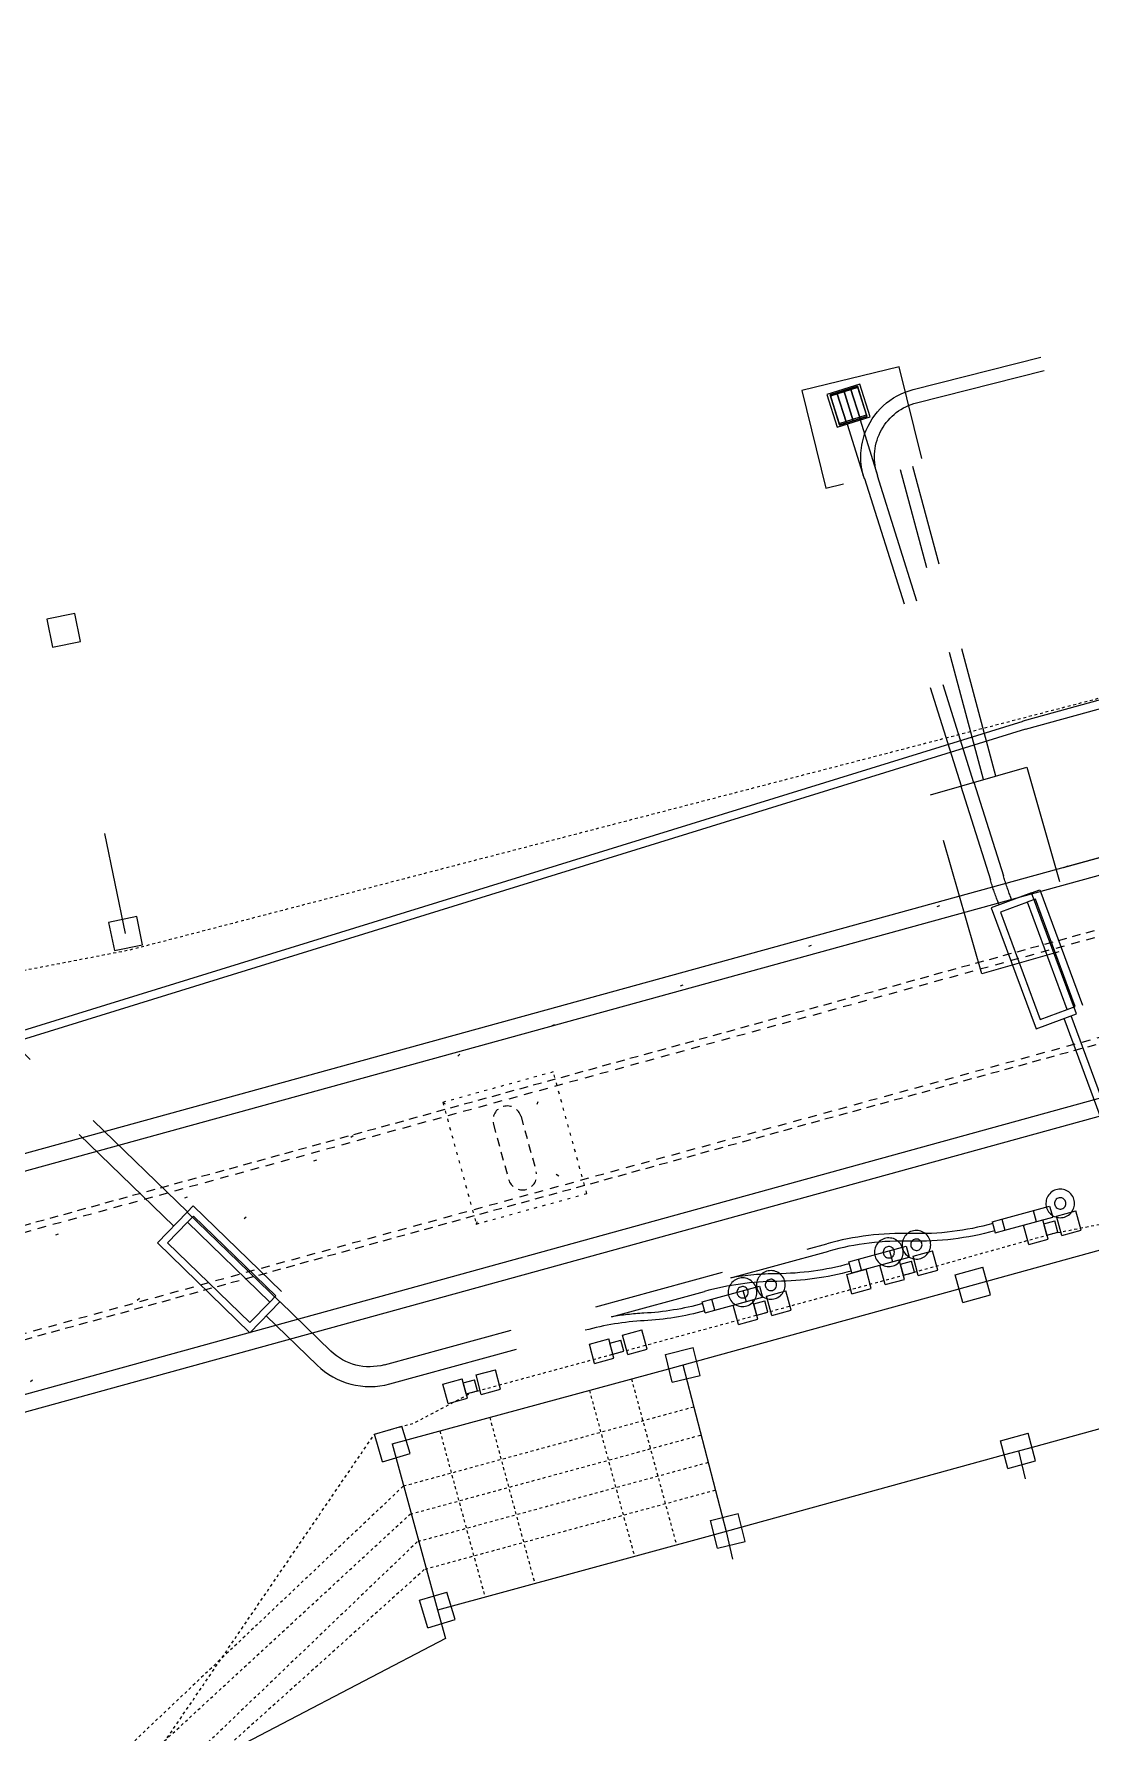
# Model space of a CAD drawing. Header units: metres. Extents: x 2698523 to 2699102, y 1261619 to 1261959.
# Drawn here: x 2698822.1 to 2698858.9, y 1261863.3 to 1261922.5 of the extents above; entities that cross this region are included whole.
import ezdxf

# ---------------------------------------------------------------- set-up
doc = ezdxf.new("R2010")
doc.units = ezdxf.units.M
for name, pattern in [('DGN Style 1', [4.594044, 0.007644, -4.5864]), ('DGN Style 2', [7.644, 4.5864, -3.0576]), ('DGN Style 3', [10.7016, 7.644, -3.0576]), ('DGN Style 6', [14.538888, 0.007644, -3.0576, 5.3508, -3.0576, 0.007644, -3.0576]), ('LINIE_21', [0.5, 0.3, -0.2]), ('LINIE_39', [0.2, 0, -0.2]), ('LINIE_75', [0.55, 0.3, -0.25]), ('STRICHLINIE', [0.75, 0.5, -0.25])]:
    doc.linetypes.add(name, pattern=pattern)
for name, color, linetype, lineweight, true_color in [('leitung', 7, 'Continuous', 5, 0x000000), ('masten', 7, 'Continuous', 5, 0x000000), ('querung_grueze', 7, 'Continuous', 5, 0x000000), ('uw_grueze', 7, 'Continuous', 5, 0x000000)]:
    doc.layers.add(name, color=color, linetype=linetype, lineweight=lineweight, true_color=true_color)

msp = doc.modelspace()

# ---------------------------------------------------------------- linework, layer by layer
at = {"layer": 'leitung', "linetype": 'DGN Style 2'}
for p, q in [((2698852.748, 1261910.145), (2698870.902, 1261914.742)), ((2698852.865, 1261909.684), (2698871.019, 1261914.281)), ((2698850.441, 1261908.94), (2698851.038, 1261907.038)), ((2698850.895, 1261909.083), (2698851.502, 1261907.152)), ((2698851.489, 1261907.149), (2698854.854, 1261896.442)), ((2698855.201, 1261896.542), (2698852.3, 1261907.348)), ((2698855.634, 1261896.666), (2698852.738, 1261907.455)), ((2698851.051, 1261907.041), (2698854.421, 1261896.318)), ((2698854.866, 1261896.446), (2698855.891, 1261893.184)), ((2698854.409, 1261896.314), (2698855.437, 1261893.042)), ((2698855.74, 1261892.169), (2698855.684, 1261892.321)), ((2698856.186, 1261892.334), (2698856.13, 1261892.486)), ((2698827.421, 1261881.463), (2698820.363, 1261888.306)), ((2698859.351, 1261884.596), (2698858.012, 1261888.212)), ((2698859.597, 1261884.687), (2698858.259, 1261888.303)), ((2698826.941, 1261880.968), (2698819.883, 1261887.811)), ((2698855.503, 1261881.12), (2698855.841, 1261881.212)), ((2698855.503, 1261881.12), (2698855.609, 1261880.734)), ((2698855.609, 1261880.734), (2698855.946, 1261880.826)), ((2698834.297, 1261876.13), (2698849.727, 1261880.352)), ((2698846.377, 1261879.163), (2698849.796, 1261880.098)), ((2698850.495, 1261879.72), (2698850.833, 1261879.812)), ((2698850.6, 1261879.334), (2698850.495, 1261879.72)), ((2698850.6, 1261879.334), (2698850.938, 1261879.426)), ((2698842.216, 1261877.803), (2698845.464, 1261878.692)), ((2698832.425, 1261876.611), (2698830.652, 1261878.33)), ((2698845.38, 1261878.33), (2698845.718, 1261878.423)), ((2698845.486, 1261877.944), (2698845.38, 1261878.33)), ((2698831.945, 1261876.117), (2698830.172, 1261877.836)), ((2698845.486, 1261877.944), (2698845.824, 1261878.037)), ((2698834.478, 1261875.466), (2698841.302, 1261877.333))]:
    msp.add_line(p, q, dxfattribs=at)
at = {"layer": 'leitung', "linetype": 'Continuous'}
for p, q in [((2698855.841, 1261881.212), (2698857.506, 1261881.668)), ((2698857.506, 1261881.668), (2698857.612, 1261881.282)), ((2698855.841, 1261881.212), (2698855.946, 1261880.826)), ((2698855.946, 1261880.826), (2698857.612, 1261881.282)), ((2698856.928, 1261881.51), (2698857.033, 1261881.124)), ((2698850.833, 1261879.812), (2698852.498, 1261880.268)), ((2698850.938, 1261879.426), (2698852.604, 1261879.882)), ((2698851.92, 1261880.11), (2698852.025, 1261879.724)), ((2698852.498, 1261880.268), (2698852.604, 1261879.882)), ((2698850.938, 1261879.426), (2698850.833, 1261879.812)), ((2698845.718, 1261878.423), (2698847.384, 1261878.878)), ((2698846.805, 1261878.72), (2698846.911, 1261878.334)), ((2698847.384, 1261878.878), (2698847.489, 1261878.493)), ((2698845.824, 1261878.037), (2698845.718, 1261878.423)), ((2698845.824, 1261878.037), (2698847.489, 1261878.493))]:
    msp.add_line(p, q, dxfattribs=at)
at = {"layer": 'leitung'}
for p, q in [((2698844.705, 1261876.125), (2698846.215, 1261870.32)), ((2698834.567, 1261873.374), (2698836.141, 1261867.581))]:
    msp.add_line(p, q, dxfattribs=at)
at = {"layer": 'leitung', "linetype": 'STRICHLINIE', "ltscale": 0.1}
for p, q in [((2698841.445, 1261875.24), (2698843.018, 1261869.45)), ((2698842.912, 1261875.638), (2698844.485, 1261869.848)), ((2698837.967, 1261874.295), (2698839.54, 1261868.505)), ((2698836.228, 1261873.822), (2698837.802, 1261868.032))]:
    msp.add_line(p, q, dxfattribs=at)
at = {"layer": 'leitung', "linetype": 'DGN Style 6', "ltscale": 0.005, "flags": 128}
for points in [[(2698788.702, 1261883.506), (2698825.411, 1261890.605), (2698860.374, 1261899.68), (2698890.02, 1261907.778), (2698919.216, 1261915.72)], [(2698834.423, 1261873.853), (2698835.327, 1261874.098), (2698837.344, 1261875.166), (2698842.459, 1261876.556), (2698847.48, 1261877.919), (2698852.595, 1261879.309), (2698857.603, 1261880.709), (2698863.946, 1261881.943), (2698864.818, 1261882.183)]]:
    msp.add_lwpolyline(points, dxfattribs=at)
at = {"layer": 'leitung', "linetype": 'DGN Style 3', "flags": 128}
for points in [[(2698852.257, 1261910.941), (2698848.858, 1261910.106), (2698849.692, 1261906.707), (2698853.091, 1261907.542), (2698852.257, 1261910.941)], [(2698853.346, 1261896.009), (2698856.709, 1261896.975), (2698858.504, 1261890.728), (2698855.141, 1261889.761), (2698853.346, 1261896.009)]]:
    msp.add_lwpolyline(points, close=True, dxfattribs=at)
at = {"layer": 'leitung', "linetype": 'Continuous', "flags": 128}
for points in [[(2698850.095, 1261908.832), (2698851.24, 1261909.191), (2698850.88, 1261910.336), (2698849.736, 1261909.976), (2698850.095, 1261908.832)], [(2698850.175, 1261908.904), (2698851.133, 1261909.205), (2698850.8, 1261910.264), (2698849.842, 1261909.963), (2698850.175, 1261908.904)], [(2698850.414, 1261908.984), (2698850.084, 1261910.034), (2698850.323, 1261910.109), (2698850.653, 1261909.059), (2698850.414, 1261908.984)], [(2698850.653, 1261909.059), (2698850.323, 1261910.109), (2698850.561, 1261910.183), (2698850.891, 1261909.134), (2698850.653, 1261909.059)], [(2698850.891, 1261909.134), (2698850.561, 1261910.183), (2698850.8, 1261910.258), (2698851.13, 1261909.209), (2698850.891, 1261909.134)], [(2698850.176, 1261908.909), (2698849.846, 1261909.959), (2698850.084, 1261910.034), (2698850.414, 1261908.984), (2698850.176, 1261908.909)], [(2698855.471, 1261892.069), (2698857.033, 1261887.849), (2698858.44, 1261888.37), (2698856.878, 1261892.59), (2698855.471, 1261892.069)], [(2698855.792, 1261891.922), (2698857.181, 1261888.17), (2698858.118, 1261888.517), (2698856.73, 1261892.269), (2698855.792, 1261891.922)], [(2698858.073, 1261881.759), (2698858.069, 1261881.794), (2698858.062, 1261881.83), (2698858.046, 1261881.861), (2698858.027, 1261881.889), (2698857.999, 1261881.913), (2698857.972, 1261881.933), (2698857.937, 1261881.949), (2698857.905, 1261881.957), (2698857.87, 1261881.957), (2698857.834, 1261881.954), (2698857.799, 1261881.942), (2698857.767, 1261881.927), (2698857.739, 1261881.903), (2698857.72, 1261881.876), (2698857.7, 1261881.849), (2698857.688, 1261881.813), (2698857.679, 1261881.778), (2698857.679, 1261881.746), (2698857.687, 1261881.711), (2698857.698, 1261881.675), (2698857.718, 1261881.648), (2698857.737, 1261881.62), (2698857.764, 1261881.596), (2698857.796, 1261881.58), (2698857.831, 1261881.568), (2698857.866, 1261881.564), (2698857.902, 1261881.563), (2698857.933, 1261881.571), (2698857.969, 1261881.586), (2698857.997, 1261881.606), (2698858.024, 1261881.629), (2698858.044, 1261881.656), (2698858.06, 1261881.688), (2698858.069, 1261881.723), (2698858.073, 1261881.759)], [(2698826.372, 1261880.38), (2698829.602, 1261877.248), (2698830.647, 1261878.325), (2698827.416, 1261881.457), (2698826.372, 1261880.38)], [(2698826.725, 1261880.386), (2698829.597, 1261877.601), (2698830.293, 1261878.319), (2698827.421, 1261881.104), (2698826.725, 1261880.386)], [(2698853.053, 1261880.316), (2698853.049, 1261880.352), (2698853.042, 1261880.387), (2698853.026, 1261880.419), (2698853.007, 1261880.447), (2698852.979, 1261880.471), (2698852.952, 1261880.49), (2698852.917, 1261880.507), (2698852.885, 1261880.515), (2698852.85, 1261880.515), (2698852.814, 1261880.511), (2698852.779, 1261880.5), (2698852.747, 1261880.484), (2698852.719, 1261880.461), (2698852.699, 1261880.434), (2698852.679, 1261880.406), (2698852.667, 1261880.371), (2698852.659, 1261880.336), (2698852.659, 1261880.304), (2698852.666, 1261880.269), (2698852.678, 1261880.233), (2698852.697, 1261880.205), (2698852.717, 1261880.178), (2698852.744, 1261880.154), (2698852.775, 1261880.138), (2698852.811, 1261880.126), (2698852.846, 1261880.121), (2698852.882, 1261880.121), (2698852.913, 1261880.129), (2698852.949, 1261880.144), (2698852.976, 1261880.163), (2698853.004, 1261880.187), (2698853.024, 1261880.214), (2698853.04, 1261880.245), (2698853.048, 1261880.281), (2698853.053, 1261880.316)], [(2698852.09, 1261880.054), (2698852.086, 1261880.089), (2698852.079, 1261880.125), (2698852.063, 1261880.156), (2698852.044, 1261880.184), (2698852.016, 1261880.208), (2698851.989, 1261880.228), (2698851.954, 1261880.244), (2698851.922, 1261880.252), (2698851.887, 1261880.252), (2698851.851, 1261880.249), (2698851.816, 1261880.237), (2698851.784, 1261880.222), (2698851.756, 1261880.198), (2698851.736, 1261880.171), (2698851.717, 1261880.144), (2698851.704, 1261880.108), (2698851.696, 1261880.073), (2698851.696, 1261880.042), (2698851.703, 1261880.006), (2698851.715, 1261879.97), (2698851.734, 1261879.943), (2698851.754, 1261879.915), (2698851.781, 1261879.891), (2698851.813, 1261879.875), (2698851.848, 1261879.863), (2698851.883, 1261879.859), (2698851.919, 1261879.858), (2698851.95, 1261879.866), (2698851.986, 1261879.881), (2698852.014, 1261879.901), (2698852.041, 1261879.924), (2698852.061, 1261879.952), (2698852.077, 1261879.983), (2698852.085, 1261880.018), (2698852.09, 1261880.054)], [(2698846.988, 1261878.659), (2698846.984, 1261878.695), (2698846.976, 1261878.73), (2698846.961, 1261878.762), (2698846.941, 1261878.789), (2698846.914, 1261878.813), (2698846.887, 1261878.833), (2698846.851, 1261878.849), (2698846.82, 1261878.857), (2698846.784, 1261878.858), (2698846.749, 1261878.854), (2698846.714, 1261878.843), (2698846.682, 1261878.827), (2698846.654, 1261878.804), (2698846.634, 1261878.776), (2698846.614, 1261878.749), (2698846.602, 1261878.714), (2698846.594, 1261878.678), (2698846.594, 1261878.647), (2698846.601, 1261878.611), (2698846.613, 1261878.576), (2698846.632, 1261878.548), (2698846.652, 1261878.52), (2698846.679, 1261878.496), (2698846.71, 1261878.48), (2698846.746, 1261878.468), (2698846.781, 1261878.464), (2698846.816, 1261878.464), (2698846.848, 1261878.471), (2698846.884, 1261878.487), (2698846.911, 1261878.506), (2698846.939, 1261878.53), (2698846.959, 1261878.557), (2698846.975, 1261878.588), (2698846.983, 1261878.624), (2698846.988, 1261878.659)], [(2698847.976, 1261878.914), (2698847.973, 1261878.949), (2698847.965, 1261878.985), (2698847.95, 1261879.017), (2698847.93, 1261879.044), (2698847.903, 1261879.068), (2698847.876, 1261879.088), (2698847.84, 1261879.104), (2698847.809, 1261879.112), (2698847.773, 1261879.113), (2698847.738, 1261879.109), (2698847.702, 1261879.098), (2698847.671, 1261879.082), (2698847.643, 1261879.059), (2698847.623, 1261879.031), (2698847.603, 1261879.004), (2698847.591, 1261878.969), (2698847.583, 1261878.933), (2698847.582, 1261878.902), (2698847.59, 1261878.866), (2698847.602, 1261878.831), (2698847.621, 1261878.803), (2698847.64, 1261878.775), (2698847.668, 1261878.751), (2698847.699, 1261878.735), (2698847.734, 1261878.723), (2698847.77, 1261878.719), (2698847.805, 1261878.719), (2698847.837, 1261878.726), (2698847.872, 1261878.742), (2698847.9, 1261878.761), (2698847.928, 1261878.785), (2698847.948, 1261878.812), (2698847.964, 1261878.843), (2698847.972, 1261878.879), (2698847.976, 1261878.914)]]:
    msp.add_lwpolyline(points, close=True, dxfattribs=at)
at = {"layer": 'leitung', "linetype": 'DGN Style 2', "flags": 128}
msp.add_lwpolyline([(2698850.161, 1261908.957), (2698851.115, 1261909.257), (2698850.815, 1261910.211), (2698849.861, 1261909.911), (2698850.161, 1261908.957)], close=True, dxfattribs=at)
for points in [[(2698858.118, 1261888.517), (2698858.4, 1261888.622), (2698857.011, 1261892.373), (2698856.73, 1261892.269)], [(2698856.878, 1261892.59), (2698857.159, 1261892.694), (2698858.721, 1261888.474), (2698858.44, 1261888.37)], [(2698827.416, 1261881.457), (2698827.625, 1261881.673), (2698830.855, 1261878.54), (2698830.647, 1261878.325)], [(2698830.293, 1261878.319), (2698830.502, 1261878.535), (2698827.63, 1261881.319), (2698827.421, 1261881.104)]]:
    msp.add_lwpolyline(points, dxfattribs=at)
at = {"layer": 'leitung', "linetype": 'Continuous', "flags": 128}
for points in [[(2698858.376, 1261881.756), (2698858.374, 1261881.808), (2698858.366, 1261881.86), (2698858.353, 1261881.91), (2698858.334, 1261881.959), (2698858.311, 1261882.006), (2698858.283, 1261882.051), (2698858.25, 1261882.091), (2698858.214, 1261882.129), (2698858.173, 1261882.162), (2698858.13, 1261882.191), (2698858.083, 1261882.215), (2698858.035, 1261882.234), (2698857.984, 1261882.248), (2698857.933, 1261882.257), (2698857.88, 1261882.26), (2698857.828, 1261882.258), (2698857.776, 1261882.25), (2698857.726, 1261882.237), (2698857.677, 1261882.219), (2698857.63, 1261882.196), (2698857.586, 1261882.167), (2698857.545, 1261882.135), (2698857.507, 1261882.098), (2698857.474, 1261882.058), (2698857.445, 1261882.014), (2698857.421, 1261881.968), (2698857.402, 1261881.919), (2698857.388, 1261881.869), (2698857.379, 1261881.817), (2698857.376, 1261881.765), (2698857.378, 1261881.712), (2698857.386, 1261881.661), (2698857.399, 1261881.61), (2698857.417, 1261881.561), (2698857.441, 1261881.514), (2698857.469, 1261881.47), (2698857.501, 1261881.429), (2698857.538, 1261881.392), (2698857.578, 1261881.358), (2698857.622, 1261881.329), (2698857.669, 1261881.305), (2698857.717, 1261881.286), (2698857.768, 1261881.272), (2698857.819, 1261881.264), (2698857.872, 1261881.26), (2698857.924, 1261881.263), (2698857.975, 1261881.27), (2698858.026, 1261881.283), (2698858.075, 1261881.302), (2698858.122, 1261881.325), (2698858.166, 1261881.353), (2698858.207, 1261881.386), (2698858.244, 1261881.422), (2698858.278, 1261881.463), (2698858.307, 1261881.506), (2698858.331, 1261881.553), (2698858.35, 1261881.602), (2698858.364, 1261881.652), (2698858.373, 1261881.703), (2698858.376, 1261881.756)], [(2698852.393, 1261880.051), (2698852.391, 1261880.103), (2698852.383, 1261880.155), (2698852.37, 1261880.206), (2698852.351, 1261880.255), (2698852.328, 1261880.302), (2698852.3, 1261880.346), (2698852.267, 1261880.387), (2698852.231, 1261880.424), (2698852.19, 1261880.457), (2698852.147, 1261880.486), (2698852.1, 1261880.51), (2698852.052, 1261880.53), (2698852.001, 1261880.544), (2698851.95, 1261880.552), (2698851.897, 1261880.555), (2698851.845, 1261880.553), (2698851.793, 1261880.545), (2698851.743, 1261880.532), (2698851.694, 1261880.514), (2698851.647, 1261880.491), (2698851.603, 1261880.463), (2698851.562, 1261880.43), (2698851.524, 1261880.393), (2698851.491, 1261880.353), (2698851.462, 1261880.309), (2698851.438, 1261880.263), (2698851.419, 1261880.214), (2698851.405, 1261880.164), (2698851.396, 1261880.112), (2698851.393, 1261880.06), (2698851.395, 1261880.008), (2698851.403, 1261879.956), (2698851.416, 1261879.905), (2698851.434, 1261879.856), (2698851.458, 1261879.809), (2698851.486, 1261879.765), (2698851.518, 1261879.724), (2698851.555, 1261879.687), (2698851.595, 1261879.654), (2698851.639, 1261879.625), (2698851.685, 1261879.601), (2698851.734, 1261879.581), (2698851.784, 1261879.567), (2698851.836, 1261879.559), (2698851.888, 1261879.556), (2698851.941, 1261879.558), (2698851.992, 1261879.565), (2698852.043, 1261879.579), (2698852.092, 1261879.597), (2698852.139, 1261879.62), (2698852.183, 1261879.648), (2698852.224, 1261879.681), (2698852.261, 1261879.718), (2698852.295, 1261879.758), (2698852.324, 1261879.802), (2698852.348, 1261879.848), (2698852.367, 1261879.897), (2698852.381, 1261879.947), (2698852.39, 1261879.999), (2698852.393, 1261880.051)], [(2698853.356, 1261880.314), (2698853.353, 1261880.366), (2698853.346, 1261880.418), (2698853.333, 1261880.468), (2698853.314, 1261880.517), (2698853.291, 1261880.564), (2698853.263, 1261880.608), (2698853.23, 1261880.649), (2698853.194, 1261880.687), (2698853.153, 1261880.72), (2698853.11, 1261880.749), (2698853.063, 1261880.773), (2698853.015, 1261880.792), (2698852.964, 1261880.806), (2698852.913, 1261880.815), (2698852.86, 1261880.818), (2698852.808, 1261880.816), (2698852.756, 1261880.808), (2698852.706, 1261880.795), (2698852.656, 1261880.777), (2698852.61, 1261880.753), (2698852.566, 1261880.725), (2698852.525, 1261880.693), (2698852.487, 1261880.656), (2698852.454, 1261880.616), (2698852.425, 1261880.572), (2698852.401, 1261880.525), (2698852.382, 1261880.477), (2698852.368, 1261880.426), (2698852.359, 1261880.375), (2698852.356, 1261880.322), (2698852.358, 1261880.27), (2698852.366, 1261880.218), (2698852.379, 1261880.168), (2698852.397, 1261880.119), (2698852.42, 1261880.072), (2698852.449, 1261880.028), (2698852.481, 1261879.987), (2698852.518, 1261879.95), (2698852.558, 1261879.916), (2698852.602, 1261879.887), (2698852.648, 1261879.863), (2698852.697, 1261879.844), (2698852.747, 1261879.83), (2698852.799, 1261879.821), (2698852.851, 1261879.818), (2698852.904, 1261879.82), (2698852.955, 1261879.828), (2698853.006, 1261879.841), (2698853.055, 1261879.859), (2698853.102, 1261879.883), (2698853.146, 1261879.911), (2698853.187, 1261879.944), (2698853.224, 1261879.98), (2698853.258, 1261880.021), (2698853.287, 1261880.064), (2698853.311, 1261880.111), (2698853.33, 1261880.159), (2698853.344, 1261880.21), (2698853.353, 1261880.261), (2698853.356, 1261880.313)], [(2698848.279, 1261878.911), (2698848.277, 1261878.964), (2698848.269, 1261879.015), (2698848.256, 1261879.066), (2698848.238, 1261879.115), (2698848.215, 1261879.162), (2698848.187, 1261879.206), (2698848.154, 1261879.247), (2698848.117, 1261879.284), (2698848.077, 1261879.318), (2698848.033, 1261879.347), (2698847.987, 1261879.371), (2698847.938, 1261879.39), (2698847.888, 1261879.404), (2698847.836, 1261879.413), (2698847.784, 1261879.416), (2698847.732, 1261879.413), (2698847.68, 1261879.406), (2698847.629, 1261879.393), (2698847.58, 1261879.374), (2698847.533, 1261879.351), (2698847.489, 1261879.323), (2698847.448, 1261879.29), (2698847.411, 1261879.254), (2698847.378, 1261879.213), (2698847.349, 1261879.17), (2698847.325, 1261879.123), (2698847.305, 1261879.075), (2698847.291, 1261879.024), (2698847.283, 1261878.973), (2698847.279, 1261878.92), (2698847.282, 1261878.868), (2698847.289, 1261878.816), (2698847.303, 1261878.766), (2698847.321, 1261878.716), (2698847.344, 1261878.67), (2698847.372, 1261878.626), (2698847.405, 1261878.585), (2698847.442, 1261878.547), (2698847.482, 1261878.514), (2698847.526, 1261878.485), (2698847.572, 1261878.461), (2698847.621, 1261878.442), (2698847.671, 1261878.428), (2698847.723, 1261878.419), (2698847.775, 1261878.416), (2698847.827, 1261878.418), (2698847.879, 1261878.426), (2698847.93, 1261878.439), (2698847.979, 1261878.457), (2698848.026, 1261878.48), (2698848.07, 1261878.509), (2698848.111, 1261878.541), (2698848.148, 1261878.578), (2698848.181, 1261878.618), (2698848.21, 1261878.662), (2698848.234, 1261878.708), (2698848.254, 1261878.757), (2698848.268, 1261878.807), (2698848.276, 1261878.859), (2698848.279, 1261878.911)], [(2698847.291, 1261878.656), (2698847.288, 1261878.709), (2698847.281, 1261878.76), (2698847.267, 1261878.811), (2698847.249, 1261878.86), (2698847.226, 1261878.907), (2698847.198, 1261878.951), (2698847.165, 1261878.992), (2698847.128, 1261879.029), (2698847.088, 1261879.063), (2698847.044, 1261879.092), (2698846.998, 1261879.116), (2698846.949, 1261879.135), (2698846.899, 1261879.149), (2698846.847, 1261879.158), (2698846.795, 1261879.161), (2698846.743, 1261879.158), (2698846.691, 1261879.151), (2698846.64, 1261879.138), (2698846.591, 1261879.119), (2698846.544, 1261879.096), (2698846.5, 1261879.068), (2698846.459, 1261879.035), (2698846.422, 1261878.999), (2698846.389, 1261878.958), (2698846.36, 1261878.915), (2698846.336, 1261878.868), (2698846.316, 1261878.82), (2698846.302, 1261878.769), (2698846.294, 1261878.718), (2698846.291, 1261878.665), (2698846.293, 1261878.613), (2698846.301, 1261878.561), (2698846.314, 1261878.511), (2698846.332, 1261878.461), (2698846.355, 1261878.415), (2698846.383, 1261878.371), (2698846.416, 1261878.33), (2698846.453, 1261878.292), (2698846.493, 1261878.259), (2698846.537, 1261878.23), (2698846.583, 1261878.206), (2698846.632, 1261878.187), (2698846.682, 1261878.173), (2698846.734, 1261878.164), (2698846.786, 1261878.161), (2698846.838, 1261878.163), (2698846.89, 1261878.171), (2698846.941, 1261878.184), (2698846.99, 1261878.202), (2698847.037, 1261878.226), (2698847.081, 1261878.254), (2698847.122, 1261878.286), (2698847.159, 1261878.323), (2698847.192, 1261878.363), (2698847.221, 1261878.407), (2698847.245, 1261878.453), (2698847.265, 1261878.502), (2698847.279, 1261878.552), (2698847.287, 1261878.604), (2698847.291, 1261878.656)]]:
    msp.add_lwpolyline(points, dxfattribs=at)
at = {"layer": 'leitung', "linetype": 'DGN Style 3', "ltscale": 0.005}
for points in [[(2698845.087, 1261874.655), (2698834.948, 1261871.892), (2698823.489, 1261861.038), (2698828.644, 1261827.114)], [(2698829.103, 1261827.195), (2698824.261, 1261860.837), (2698835.192, 1261870.922), (2698845.34, 1261873.683)], [(2698845.591, 1261872.719), (2698835.438, 1261869.953), (2698825.46, 1261860.39), (2698831.254, 1261827.717), (2698831.252, 1261827.714)], [(2698845.842, 1261871.754), (2698835.685, 1261868.986), (2698826.017, 1261860.3), (2698831.706, 1261827.915)]]:
    msp.add_lwpolyline(points, dxfattribs=at)
at = {"layer": 'leitung', "linetype": 'DGN Style 6', "ltscale": 0.005}
msp.add_lwpolyline([(2698830.776, 1261827.605), (2698825.023, 1261860.638), (2698833.944, 1261873.709)], dxfattribs=at)
at = {"layer": 'leitung', "flags": 128}
msp.add_lwpolyline([(2698836.424, 1261866.586), (2698825.023, 1261860.638)], dxfattribs=at)
at = {"layer": 'leitung', "linetype": 'DGN Style 2', "extrusion": (0, 0, -1)}
for centre, radius, start, end in [((-2698853.344, 1261907.793), 2.426, 19.05919, 75.78938), ((-2698853.344, 1261907.793), 1.95, 342.55296, 75.78938), ((-2698853.344, 1261907.793), 2.426, 342.55296, 19.05919), ((-2698869.974, 1261897.61), 15.238, 339.68868, 342.55296), ((-2698869.974, 1261897.61), 14.762, 339.68868, 342.55296), ((-2698852.917, 1261890.573), 9.869, 254.69976, 271.4812), ((-2698852.917, 1261890.573), 10.132, 254.69976, 271.4812), ((-2698847.909, 1261889.173), 9.868, 254.69976, 269.54478), ((-2698847.909, 1261889.173), 10.132, 254.69976, 269.54478), ((-2698842.794, 1261887.783), 9.869, 254.69976, 266.81322), ((-2698842.794, 1261887.783), 10.132, 254.69976, 266.81322), ((-2698833.782, 1261878.011), 1.95, 254.69976, 314.11365)]:
    msp.add_arc(centre, radius, start, end, dxfattribs=at)
at = {"layer": 'leitung', "linetype": 'DGN Style 2'}
for centre, radius, start, end in [((2698852.4, 1261870.579), 10.132, 88.5188, 105.30024), ((2698852.4, 1261870.579), 9.868, 88.5188, 105.30024), ((2698848.068, 1261869.173), 10.132, 90.45522, 99.60562), ((2698848.068, 1261869.173), 9.868, 90.45522, 105.30024), ((2698843.906, 1261867.814), 9.869, 93.18678, 105.30024), ((2698843.906, 1261867.814), 10.132, 93.18678, 99.60562), ((2698833.782, 1261878.011), 2.639, 225.88635, 285.30024)]:
    msp.add_arc(centre, radius, start, end, dxfattribs=at)
at = {"layer": 'masten', "linetype": 'Continuous'}
msp.add_line((2698825.262, 1261891.17), (2698824.54, 1261894.666), dxfattribs=at)
at = {"layer": 'masten', "linetype": 'Continuous', "flags": 128}
for points in [[(2698822.713, 1261901.158), (2698823.692, 1261901.36), (2698823.49, 1261902.339), (2698822.511, 1261902.137), (2698822.713, 1261901.158)], [(2698824.873, 1261890.58), (2698825.853, 1261890.782), (2698825.651, 1261891.761), (2698824.671, 1261891.559), (2698824.873, 1261890.58)]]:
    msp.add_lwpolyline(points, close=True, dxfattribs=at)
at = {"layer": 'querung_grueze', "linetype": 'Continuous'}
for p, q in [((2698882.087, 1261900.111), (2698820.249, 1261883.085)), ((2698882.246, 1261899.533), (2698820.347, 1261882.49)), ((2698884.237, 1261892.302), (2698801.164, 1261869.429)), ((2698884.397, 1261891.723), (2698783.117, 1261863.837))]:
    msp.add_line(p, q, dxfattribs=at)
at = {"layer": 'querung_grueze'}
msp.add_line((2698856.666, 1261898.298), (2698818.859, 1261886.605), dxfattribs=at)
at = {"layer": 'querung_grueze', "linetype": 'LINIE_21'}
for p, q in [((2698880.751, 1261897.241), (2698820.645, 1261880.691)), ((2698881.772, 1261893.532), (2698779.286, 1261865.313)), ((2698839.061, 1261884.79), (2698839.592, 1261882.862)), ((2698838.096, 1261884.524), (2698838.627, 1261882.596))]:
    msp.add_line(p, q, dxfattribs=at)
at = {"layer": 'querung_grueze', "linetype": 'LINIE_75'}
for p, q in [((2698880.814, 1261897.012), (2698820.684, 1261880.456)), ((2698881.717, 1261893.734), (2698779.12, 1261865.485))]:
    msp.add_line(p, q, dxfattribs=at)
at = {"layer": 'querung_grueze', "linetype": 'DGN Style 1'}
for p, q in [((2698858.143, 1261893.521), (2698836.93, 1261886.96)), ((2698836.93, 1261886.96), (2698819.866, 1261873.956)), ((2698837.5, 1261881.041), (2698840.188, 1261886.345)), ((2698836.332, 1261885.283), (2698841.356, 1261882.103))]:
    msp.add_line(p, q, dxfattribs=at)
at = {"layer": 'querung_grueze', "linetype": 'Continuous', "ltscale": 0.5, "flags": 128}
msp.add_lwpolyline([(2698818.77, 1261886.891), (2698856.577, 1261898.584), (2698856.581, 1261898.586), (2698908.22, 1261912.804), (2698943.605, 1261922.546)], dxfattribs=at)
at = {"layer": 'querung_grueze', "flags": 128}
for points in [[(2698856.666, 1261898.298), (2698880.543, 1261904.872), (2698908.299, 1261912.514), (2698943.685, 1261922.257)], [(2698857.993, 1261893.477), (2698881.87, 1261900.051), (2698909.627, 1261907.694), (2698937.862, 1261915.468)]]:
    msp.add_lwpolyline(points, dxfattribs=at)
at = {"layer": 'querung_grueze', "linetype": 'LINIE_39'}
msp.add_lwpolyline([(2698837.5, 1261881.041), (2698841.356, 1261882.103), (2698840.188, 1261886.345), (2698836.332, 1261885.283), (2698837.5, 1261881.041)], close=True, dxfattribs=at)
at = {"layer": 'querung_grueze', "linetype": 'DGN Style 1', "flags": 128}
msp.add_lwpolyline([(2698786.598, 1261871.021), (2698800.696, 1261874.695), (2698814.795, 1261878.368), (2698832.19, 1261883.348)], dxfattribs=at)
at = {"layer": 'querung_grueze', "linetype": 'LINIE_21'}
for centre, start, end in [((2698838.579, 1261884.657), 15.39408, 195.39408), ((2698839.109, 1261882.729), 195.39408, 15.39408)]:
    msp.add_arc(centre, 0.5, start, end, dxfattribs=at)
at = {"layer": 'uw_grueze'}
for p, q in [((2698856.59, 1261881.003), (2698857.265, 1261881.187)), ((2698857.449, 1261880.511), (2698857.265, 1261881.187)), ((2698857.305, 1261881.042), (2698857.691, 1261881.147)), ((2698857.41, 1261880.656), (2698857.305, 1261881.042)), ((2698857.796, 1261880.761), (2698857.691, 1261881.147)), ((2698857.748, 1261881.318), (2698858.423, 1261881.501)), ((2698857.932, 1261880.642), (2698857.748, 1261881.318)), ((2698858.607, 1261880.826), (2698858.423, 1261881.501)), ((2698856.774, 1261880.328), (2698856.59, 1261881.003)), ((2698856.774, 1261880.328), (2698857.449, 1261880.511)), ((2698857.41, 1261880.656), (2698857.796, 1261880.761)), ((2698857.932, 1261880.642), (2698858.607, 1261880.826)), ((2698852.74, 1261879.918), (2698853.415, 1261880.101)), ((2698852.924, 1261879.242), (2698852.74, 1261879.918)), ((2698853.599, 1261879.426), (2698853.415, 1261880.101)), ((2698850.425, 1261879.284), (2698851.1, 1261879.468)), ((2698850.609, 1261878.609), (2698850.425, 1261879.284)), ((2698851.284, 1261878.793), (2698851.1, 1261879.468)), ((2698851.582, 1261879.603), (2698852.257, 1261879.787)), ((2698851.766, 1261878.928), (2698851.582, 1261879.603)), ((2698852.441, 1261879.111), (2698852.257, 1261879.787)), ((2698852.297, 1261879.642), (2698852.683, 1261879.747)), ((2698852.402, 1261879.256), (2698852.297, 1261879.642)), ((2698852.402, 1261879.256), (2698852.788, 1261879.361)), ((2698852.788, 1261879.361), (2698852.683, 1261879.747)), ((2698852.924, 1261879.242), (2698853.599, 1261879.426)), ((2698854.213, 1261879.267), (2698855.177, 1261879.531)), ((2698854.476, 1261878.302), (2698854.213, 1261879.267)), ((2698855.441, 1261878.566), (2698855.177, 1261879.531)), ((2698847.625, 1261878.528), (2698848.301, 1261878.712)), ((2698848.484, 1261878.036), (2698848.301, 1261878.712)), ((2698850.609, 1261878.609), (2698851.284, 1261878.793)), ((2698851.766, 1261878.928), (2698852.441, 1261879.111)), ((2698846.467, 1261878.213), (2698847.143, 1261878.397)), ((2698846.651, 1261877.538), (2698846.467, 1261878.213)), ((2698847.326, 1261877.722), (2698847.143, 1261878.397)), ((2698847.182, 1261878.252), (2698847.568, 1261878.358)), ((2698847.287, 1261877.867), (2698847.182, 1261878.252)), ((2698847.673, 1261877.972), (2698847.568, 1261878.358)), ((2698847.809, 1261877.853), (2698847.625, 1261878.528)), ((2698854.476, 1261878.302), (2698855.441, 1261878.566)), ((2698846.651, 1261877.538), (2698847.326, 1261877.722)), ((2698847.287, 1261877.867), (2698847.673, 1261877.972)), ((2698847.809, 1261877.853), (2698848.484, 1261878.036)), ((2698841.446, 1261876.85), (2698842.122, 1261877.034)), ((2698842.305, 1261876.358), (2698842.122, 1261877.034)), ((2698842.161, 1261876.889), (2698842.547, 1261876.994)), ((2698842.266, 1261876.503), (2698842.161, 1261876.889)), ((2698842.652, 1261876.608), (2698842.547, 1261876.994)), ((2698842.604, 1261877.165), (2698843.28, 1261877.348)), ((2698842.788, 1261876.489), (2698842.604, 1261877.165)), ((2698843.463, 1261876.673), (2698843.28, 1261877.348)), ((2698841.63, 1261876.175), (2698841.446, 1261876.85)), ((2698841.63, 1261876.175), (2698842.305, 1261876.358)), ((2698842.266, 1261876.503), (2698842.652, 1261876.608)), ((2698842.788, 1261876.489), (2698843.463, 1261876.673)), ((2698844.099, 1261876.492), (2698845.07, 1261876.732)), ((2698844.339, 1261875.521), (2698844.099, 1261876.492)), ((2698845.31, 1261875.761), (2698845.07, 1261876.732)), ((2698837.49, 1261875.775), (2698838.165, 1261875.959)), ((2698837.673, 1261875.1), (2698837.49, 1261875.775)), ((2698838.349, 1261875.283), (2698838.165, 1261875.959)), ((2698844.339, 1261875.521), (2698845.31, 1261875.761)), ((2698836.332, 1261875.46), (2698837.007, 1261875.644)), ((2698836.515, 1261874.785), (2698836.332, 1261875.46)), ((2698837.191, 1261874.969), (2698837.007, 1261875.644)), ((2698837.046, 1261875.499), (2698837.432, 1261875.604)), ((2698837.151, 1261875.113), (2698837.046, 1261875.499)), ((2698837.151, 1261875.113), (2698837.537, 1261875.218)), ((2698837.537, 1261875.218), (2698837.432, 1261875.604)), ((2698837.673, 1261875.1), (2698838.349, 1261875.283)), ((2698836.515, 1261874.785), (2698837.191, 1261874.969)), ((2698833.944, 1261873.709), (2698834.902, 1261873.996)), ((2698835.189, 1261873.038), (2698834.902, 1261873.996)), ((2698834.232, 1261872.751), (2698833.944, 1261873.709)), ((2698855.786, 1261873.477), (2698856.751, 1261873.741)), ((2698856.049, 1261872.512), (2698855.786, 1261873.477)), ((2698857.014, 1261872.776), (2698856.751, 1261873.741)), ((2698834.232, 1261872.751), (2698835.189, 1261873.038)), ((2698856.049, 1261872.512), (2698857.014, 1261872.776)), ((2698856.42, 1261873.129), (2698856.647, 1261872.155)), ((2698845.672, 1261870.702), (2698846.643, 1261870.942)), ((2698845.912, 1261869.731), (2698845.672, 1261870.702)), ((2698846.883, 1261869.971), (2698846.643, 1261870.942)), ((2698845.912, 1261869.731), (2698846.883, 1261869.971)), ((2698846.215, 1261870.32), (2698846.441, 1261869.346)), ((2698835.518, 1261867.919), (2698836.476, 1261868.206)), ((2698836.763, 1261867.248), (2698836.476, 1261868.206)), ((2698835.805, 1261866.961), (2698835.518, 1261867.919)), ((2698836.141, 1261867.581), (2698836.424, 1261866.586)), ((2698835.805, 1261866.961), (2698836.763, 1261867.248))]:
    msp.add_line(p, q, dxfattribs=at)
at = {"layer": 'uw_grueze', "linetype": 'Continuous', "flags": 128}
for points in [[(2698834.569, 1261873.371), (2698844.222, 1261875.994), (2698845.187, 1261876.26), (2698854.345, 1261878.781), (2698855.31, 1261879.047), (2698864.468, 1261881.569), (2698865.433, 1261881.834), (2698874.592, 1261884.356), (2698884.715, 1261887.141), (2698895.803, 1261890.196)], [(2698836.162, 1261867.587), (2698845.815, 1261870.209), (2698846.78, 1261870.475), (2698855.938, 1261872.997), (2698856.903, 1261873.262), (2698866.061, 1261875.784), (2698867.026, 1261876.049), (2698876.185, 1261878.571), (2698886.308, 1261881.357), (2698897.396, 1261884.411)]]:
    msp.add_lwpolyline(points, dxfattribs=at)

doc.saveas('drawing.dxf')
